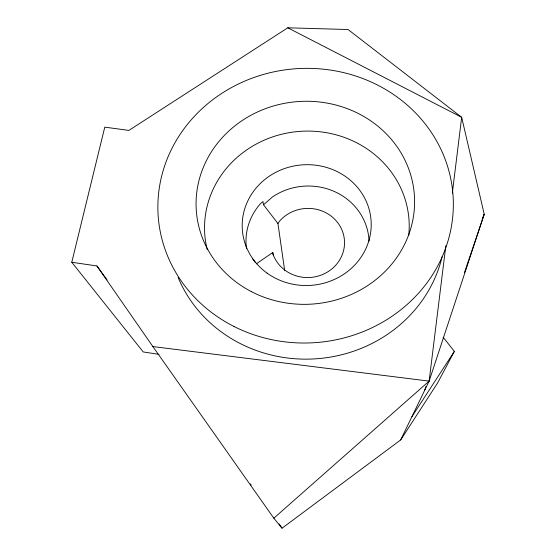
<?xml version="1.0" encoding="UTF-8"?>
<svg xmlns="http://www.w3.org/2000/svg" width="556" height="556" viewBox="0 0 556 556"><rect width="100%" height="100%" fill="white"/><g stroke="black" fill="none" stroke-linecap="round" stroke-linejoin="round"><path stroke-width="0.83" d="M273.823 518.206L429.121 381.117L484.22 214.213L461.675 117.309L348.084 29.524L287.786 27.8L128.881 130.41L104.771 127.143L71.78 262.265L96.925 265.949L152.879 346.569L273.823 518.206L282.052 528.2L400.667 439.935L429.121 381.117L445.829 245.766M452.313 193.175L461.675 117.309L287.786 27.8M424.589 390.486L425.979 386.385M464.531 272.419L484.22 214.213L482.247 218.974M443.146 337.256L454.363 351.35L437.648 382.889L400.667 439.935M411.857 416.798L454.363 351.35M284.651 270.418L277.944 223.54L279.501 221.184A36.724 34.576 -3.8 0 1 335.761 220.329A36.724 34.576 -3.8 0 1 326.386 272.669A36.724 34.576 -3.8 0 1 273.399 255.246L272.739 252.521L256.316 263.822M277.944 223.54L263.523 204.789L272.44 196.949A61.209 57.643 -3.8 0 1 334.962 191.764A61.209 57.643 -3.8 0 1 369.038 241.13M152.879 346.569L429.121 381.117M159.009 354.36L143.219 351.948L71.78 262.265M252.612 258.776L255.218 262.251M96.925 265.949L107.099 279.932M279.091 523.933L282.052 528.2M263.523 204.789L262.953 201.529L260.298 203.864A61.737 58.088 -3.8 0 0 246.482 248.601M272.739 252.521L273.177 255.072M251.194 485.089A61.431 0.396 55.1 0 1 250.332 483.88M207.207 249.554A102.367 95.84 -3.9 0 1 300.303 131.334A102.367 95.84 -3.9 0 1 408.695 235.716M442.083 256.886A138.395 129.624 -3.9 0 1 317.351 358.703A138.395 129.624 -3.9 0 1 178.115 277.43M267.04 273.093A64.538 60.402 -3.9 0 0 370.602 232.908A64.538 60.402 -3.9 0 0 282.455 169.316A64.538 60.402 -3.9 0 0 267.04 273.093M234.118 326.539A147.792 137.297 -3.9 0 0 453.321 201.745A147.792 137.297 -3.9 0 0 229.378 88.745A147.792 137.297 -3.9 0 0 234.118 326.539M251.305 291.58A109.31 101.505 -4 0 0 414.602 201.119A109.31 101.505 -4 0 0 250.089 115.731A109.31 101.505 -4 0 0 251.305 291.58"/></g></svg>
